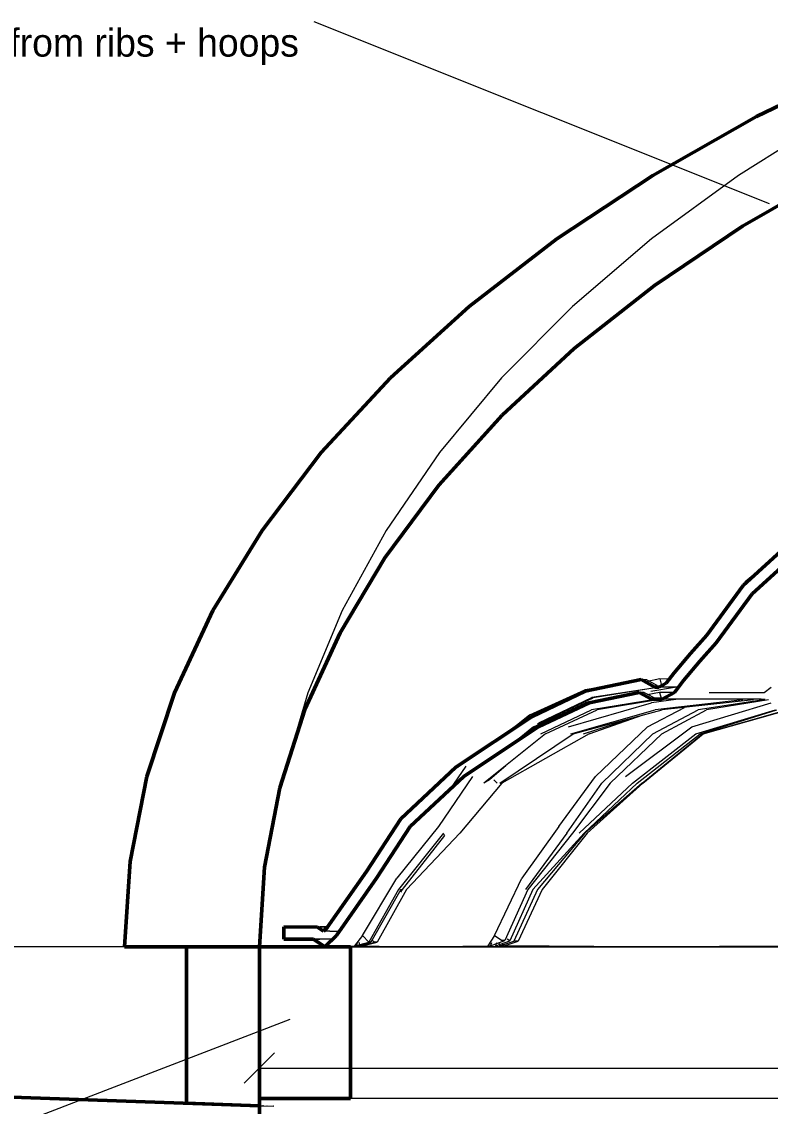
# Model space of a CAD drawing. Header units: metres. Extents: x 10 to 831, y 10 to 584.
# Drawn here: x 62.3 to 111.7, y 289.5 to 361 of the extents above; entities that cross this region are included whole.
import ezdxf
from ezdxf.enums import TextEntityAlignment as Align

# ---------------------------------------------------------------- set-up
doc = ezdxf.new("R2010")
doc.units = ezdxf.units.M
for name, color, linetype, lineweight in [('CUT', 7, 'Continuous', 50), ('DIM', 1, 'Continuous', 13), ('TXT', 7, 'Continuous', 18), ('VIS', 8, 'Continuous', 13)]:
    doc.layers.add(name, color=color, linetype=linetype, lineweight=lineweight)

msp = doc.modelspace()

# ---------------------------------------------------------------- linework, layer by layer
at = {"layer": 'CUT'}
for p, q in [((118.0408, 358.2492), (110.742, 354.7036)), ((110.742, 354.7036), (103.91, 350.8312)), ((109.8224, 347.4796), (116.1, 351.0968)), ((103.91, 350.8312), (97.5892, 346.6552)), ((104.0232, 343.5792), (109.8224, 347.4796)), ((97.5892, 346.6552), (91.8196, 342.2008)), ((98.7376, 339.4184), (104.0232, 343.5792)), ((91.8196, 342.2008), (86.6384, 337.4944)), ((93.9968, 335.0224), (98.7376, 339.4184)), ((86.6384, 337.4944), (82.0788, 332.564)), ((89.8296, 330.4168), (93.9968, 335.0224)), ((82.0788, 332.564), (78.17, 327.4392)), ((86.26, 325.63), (89.8296, 330.4168)), ((78.17, 327.4392), (74.9372, 322.1508)), ((109.8704, 323.796), (114.03, 327.5964)), ((114.4576, 326.9084), (110.4736, 323.2616)), ((83.3104, 320.69), (86.26, 325.63)), ((107.468, 320.526), (109.8704, 323.796)), ((110.4736, 323.2616), (108.096, 320.028)), ((74.9372, 322.1508), (72.4008, 316.7296)), ((80.9976, 315.6268), (83.3104, 320.69)), ((106.3996, 319.3308), (107.468, 320.526)), ((108.096, 320.028), (107.008, 318.8108)), ((105.3168, 318.0512), (106.3996, 319.3308)), ((107.008, 318.8108), (105.9448, 317.554)), ((99.464, 316.8376), (103.152, 317.6012)), ((103.152, 317.6012), (104.054, 317.1096)), ((104.312, 317.1096), (104.796, 317.3724)), ((104.796, 317.3724), (105.3168, 318.0512)), ((105.9448, 317.554), (105.34, 316.7628)), ((72.4008, 316.7296), (70.5776, 311.2088)), ((95.9708, 315.18), (99.464, 316.8376)), ((103.0124, 316.7628), (99.7192, 316.0728)), ((103.8412, 316.3124), (103.0124, 316.7628)), ((104.054, 317.1096), (104.312, 317.1096)), ((105.34, 316.7628), (104.5368, 316.3124)), ((99.7192, 316.0728), (96.368, 314.4828)), ((104.5368, 316.3124), (103.8412, 316.3124)), ((79.3356, 310.47), (80.9976, 315.6268)), ((90.9404, 311.84), (95.9708, 315.18)), ((96.368, 314.4828), (91.462, 311.2288)), ((87.3216, 308.4392), (90.9404, 311.84)), ((70.5776, 311.2088), (69.4792, 305.6212)), ((91.462, 311.2288), (87.9388, 307.924)), ((78.3344, 305.2508), (79.3356, 310.47)), ((85.0592, 304.9652), (87.3216, 308.4392)), ((87.9388, 307.924), (85.7168, 304.5088)), ((69.4792, 305.6212), (69.112, 300)), ((78, 300), (78.3344, 305.2508)), ((82.4548, 301.2644), (85.0592, 304.9652)), ((85.7168, 304.5088), (83.0728, 300.7504)), ((79.61, 300.502), (79.61, 301.302)), ((79.61, 301.302), (81.8184, 301.2988)), ((81.8184, 301.2988), (82.2164, 301.0344)), ((82.2164, 301.0344), (82.4548, 301.2644)), ((81.5608, 300.502), (79.61, 300.502)), ((82.3164, 300), (81.5608, 300.502)), ((83.0728, 300.7504), (82.3164, 300)), ((69.112, 300), (78, 300)), ((73.2, 289.688), (73.2, 300)), ((73.2, 300), (78, 300)), ((78, 300), (78, 289.52)), ((78, 290), (78, 300)), ((78, 300), (84, 300)), ((84, 300), (84, 290)), ((78, 289.52), (30, 291.2)), ((78, 289.52), (73.2, 289.688)), ((84, 290), (78, 290)), ((78, 287.52), (78, 289.52))]:
    msp.add_line(p, q, dxfattribs=at)
at = {"layer": 'DIM'}
for p, q in [((73.2, 300), (57.7, 300)), ((78, 300), (78, 290.5)), ((77, 291), (79, 293)), ((78, 292), (302, 292))]:
    msp.add_line(p, q, dxfattribs=at)
at = {"layer": 'TXT'}
for p, q in [((111.6, 348.96), (81.6, 360.96)), ((80, 295.2), (54, 285.2))]:
    msp.add_line(p, q, dxfattribs=at)
at = {"layer": 'VIS'}
for p, q in [((118.0408, 358.2492), (110.742, 354.7036)), ((110.742, 354.7036), (103.91, 350.8312)), ((115.7644, 354.7036), (109.5564, 350.8312)), ((109.8224, 347.4796), (116.1, 351.0968)), ((103.91, 350.8312), (97.5892, 346.6552)), ((109.5564, 350.8312), (103.8316, 346.6552)), ((104.0232, 343.5792), (109.8224, 347.4796)), ((97.5892, 346.6552), (91.8196, 342.2008)), ((103.8316, 346.6552), (98.6216, 342.2008)), ((98.7376, 339.4184), (104.0232, 343.5792)), ((91.8196, 342.2008), (86.6384, 337.4944)), ((98.6216, 342.2008), (93.9556, 337.4944)), ((93.9968, 335.0224), (98.7376, 339.4184)), ((86.6384, 337.4944), (82.0788, 332.564)), ((93.9556, 337.4944), (89.8584, 332.564)), ((89.8296, 330.4168), (93.9968, 335.0224)), ((82.0788, 332.564), (78.17, 327.4392)), ((89.8584, 332.564), (86.3528, 327.4392)), ((86.26, 325.63), (89.8296, 330.4168)), ((78.17, 327.4392), (74.9372, 322.1508)), ((86.3528, 327.4392), (83.458, 322.1508)), ((114.03, 327.5964), (109.8704, 323.796)), ((110.4736, 323.2616), (114.4576, 326.9084)), ((83.3104, 320.69), (86.26, 325.63)), ((110.0004, 324.0688), (111.9488, 325.7028)), ((109.8704, 323.796), (107.468, 320.526)), ((109.1432, 322.8056), (109.8664, 323.7864)), ((110.0004, 324.0688), (109.8664, 323.7864)), ((108.096, 320.028), (110.4736, 323.2616)), ((109.754, 322.2824), (110.4696, 323.252)), ((110.4696, 323.252), (110.6228, 323.3928)), ((74.9372, 322.1508), (72.4008, 316.7296)), ((83.458, 322.1508), (81.19, 316.7296)), ((80.9976, 315.6268), (83.3104, 320.69)), ((107.456, 320.5172), (106.3932, 319.3304)), ((107.468, 320.526), (106.3996, 319.3308)), ((107.456, 320.5172), (107.5768, 320.6808)), ((108.084, 320.0196), (107.002, 318.8108)), ((107.008, 318.8108), (108.096, 320.028)), ((108.084, 320.0196), (108.2036, 320.1812)), ((106.3932, 319.3304), (105.3092, 318.0508)), ((105.3168, 318.0512), (106.3996, 319.3308)), ((107.002, 318.8108), (105.9376, 317.554)), ((107.008, 318.8108), (105.9448, 317.554)), ((103.152, 317.6012), (99.464, 316.8376)), ((103.518, 317.5992), (100.3704, 317.0304)), ((103.1416, 317.6016), (102.9376, 317.5592)), ((103.518, 317.5992), (103.1416, 317.6016)), ((104.0448, 317.1092), (103.1416, 317.6016)), ((103.152, 317.6012), (103.1416, 317.6016)), ((103.152, 317.6012), (104.054, 317.1096)), ((103.518, 317.5992), (103.3612, 317.5732)), ((103.518, 317.5992), (104.1784, 317.2396)), ((104.376, 317.6452), (103.574, 317.4788)), ((104.788, 317.3724), (104.3036, 317.1096)), ((104.796, 317.3724), (104.312, 317.1096)), ((104.9252, 317.6312), (104.376, 317.6452)), ((104.376, 317.6452), (104.494, 317.2228)), ((104.788, 317.3724), (105.3092, 318.0508)), ((104.796, 317.3724), (105.3168, 318.0512)), ((105.3324, 316.7628), (105.9376, 317.554)), ((105.9448, 317.554), (105.34, 316.7628)), ((72.4008, 316.7296), (70.5776, 311.2088)), ((81.19, 316.7296), (79.5608, 311.2088)), ((95.8172, 315.2844), (99.444, 316.9196)), ((95.9708, 315.18), (99.464, 316.8376)), ((99.4688, 316.8376), (95.9764, 315.1804)), ((99.3212, 316.8404), (99.4688, 316.8376)), ((101.0108, 317.1812), (99.444, 316.9196)), ((99.464, 316.8376), (99.4688, 316.8376)), ((100.2848, 317.0072), (99.4688, 316.8376)), ((99.7192, 316.0728), (103.0124, 316.7628)), ((104.0988, 317.0728), (99.8996, 316.4152)), ((104.2148, 317.0892), (99.978, 316.402)), ((103.3488, 316.7628), (100.6184, 316.2644)), ((103.0024, 316.7628), (102.7976, 316.7196)), ((103.0124, 316.7628), (103.0024, 316.7628)), ((103.3488, 316.7628), (103.0024, 316.7628)), ((103.8308, 316.3124), (103.0024, 316.7628)), ((103.8412, 316.3124), (103.0124, 316.7628)), ((103.3488, 316.7628), (103.2008, 316.7364)), ((103.3488, 316.7628), (104.2008, 316.3124)), ((104.3532, 316.7628), (103.55, 316.606)), ((105.3464, 317.0932), (103.7936, 316.8308)), ((104.0448, 317.1092), (104.3036, 317.1096)), ((104.0448, 317.1092), (104.054, 317.1096)), ((104.054, 317.1096), (104.312, 317.1096)), ((104.6216, 317.1064), (104.3036, 317.1096)), ((104.3036, 317.1096), (104.312, 317.1096)), ((105.2868, 316.7628), (104.3532, 316.7628)), ((104.3532, 316.7628), (104.4928, 316.3124)), ((105.3324, 316.7628), (104.528, 316.3124)), ((104.5368, 316.3124), (105.34, 316.7628)), ((105.5536, 317.106), (104.6216, 317.1064)), ((107.6208, 316.7628), (111.2648, 316.7628)), ((111.2648, 316.7628), (111.7208, 317.1036)), ((96.0504, 314.4828), (99.4932, 316.0728)), ((99.7192, 316.0728), (96.368, 314.4828)), ((99.724, 316.0728), (96.3736, 314.4828)), ((96.4144, 314.7632), (99.8996, 316.4152)), ((96.4536, 314.7588), (99.978, 316.402)), ((98.3704, 314.4828), (103.824, 316.0728)), ((100.0864, 316.1788), (99.4932, 316.0728)), ((99.568, 316.0728), (99.724, 316.0728)), ((99.7192, 316.0728), (99.724, 316.0728)), ((100.5436, 316.2452), (99.724, 316.0728)), ((104.2008, 316.3124), (99.8772, 315.6228)), ((104.4928, 316.3124), (100.262, 315.6228)), ((105.4256, 316.2852), (103.824, 316.0728)), ((104.2008, 316.3124), (103.8308, 316.3124)), ((103.8308, 316.3124), (103.8412, 316.3124)), ((104.5368, 316.3124), (103.8412, 316.3124)), ((109.85, 316.2692), (104.0724, 315.6228)), ((104.4928, 316.3124), (104.578, 316.3124)), ((104.8612, 316.3124), (104.528, 316.3124)), ((104.528, 316.3124), (104.5368, 316.3124)), ((110.5448, 316.2692), (104.542, 315.6228)), ((107.058, 316.3124), (104.8612, 316.3124)), ((106.482, 314.4828), (111.7248, 316.0728)), ((111.2028, 316.276), (106.9104, 315.6228)), ((111.0476, 316.3124), (107.058, 316.3124)), ((111.5476, 316.274), (107.45, 315.6228)), ((111.0476, 316.3124), (111.3312, 316.3124)), ((79.3356, 310.47), (80.9976, 315.6268)), ((95.8172, 315.2844), (94.8332, 314.496)), ((95.8172, 315.2844), (95.7632, 315.1704)), ((96.5332, 314.032), (99.8772, 315.6228)), ((96.8488, 314.032), (100.262, 315.6228)), ((98.5116, 314.032), (104.0724, 315.6228)), ((98.6696, 314.032), (104.542, 315.6228)), ((99.7212, 314.032), (103.2912, 315.2912)), ((103.5712, 314.4828), (105.9968, 315.7668)), ((103.9144, 314.032), (106.9104, 315.6228)), ((104.512, 314.032), (107.45, 315.6228)), ((106.7448, 314.032), (112.004, 315.6228)), ((107.0424, 314.032), (112.0848, 315.6228)), ((107.1992, 314.032), (112.7384, 315.6228)), ((107.2284, 314.032), (112.8324, 315.6228)), ((95.9708, 315.18), (90.9404, 311.84)), ((95.7632, 315.1704), (93.2572, 313.3772)), ((96.4536, 314.7588), (96.3148, 314.6472)), ((99.3484, 314.032), (102.9432, 315.1944)), ((91.462, 311.2288), (96.368, 314.4828)), ((96.8488, 314.032), (92.7792, 310.7784)), ((96.1784, 314.4828), (93.7408, 312.7396)), ((93.8356, 310.7784), (98.6696, 314.032)), ((99.7212, 314.032), (93.9648, 310.7784)), ((96.0504, 314.4828), (95.1136, 313.7236)), ((96.0504, 314.4828), (96.1784, 314.4828)), ((100.142, 311.2288), (103.5712, 314.4828)), ((100.5516, 310.7784), (103.9144, 314.032)), ((101.102, 310.7784), (104.512, 314.032)), ((102.1248, 311.2288), (106.482, 314.4828)), ((102.576, 310.7784), (106.7448, 314.032)), ((102.8824, 310.7784), (107.0424, 314.032)), ((103.2276, 310.7784), (107.1992, 314.032)), ((103.2628, 310.7784), (107.2284, 314.032)), ((90.9376, 311.8404), (92.7852, 313.0652)), ((91.4588, 311.2288), (93.3896, 312.5072)), ((90.9376, 311.8404), (87.3084, 308.4392)), ((90.9404, 311.84), (87.3216, 308.4392)), ((91.6, 311.9048), (90.5472, 310.356)), ((91.0856, 311.8228), (90.9376, 311.8404)), ((90.9376, 311.8404), (90.9404, 311.84)), ((94.2332, 311.9296), (93.1504, 311.0016)), ((70.5776, 311.2088), (69.4792, 305.6212)), ((79.5608, 311.2088), (79.526, 311.0096)), ((91.4588, 311.2288), (87.9256, 307.924)), ((87.9388, 307.924), (91.462, 311.2288)), ((92.0352, 311.2288), (89.8044, 307.924)), ((91.6284, 311.2288), (91.4588, 311.2288)), ((91.4588, 311.2288), (91.462, 311.2288)), ((93.1504, 311.0016), (92.7792, 310.7784)), ((93.6588, 310.7784), (93.4396, 311.0016)), ((97.7272, 307.924), (100.142, 311.2288)), ((103.1712, 311.0016), (103.3244, 311.1352)), ((78.3344, 305.2508), (79.3356, 310.47)), ((93.9648, 310.7784), (91.2148, 307.474)), ((98.2636, 307.474), (100.5516, 310.7784)), ((101.102, 310.7784), (98.632, 307.474)), ((102.576, 310.7784), (99.0772, 307.474)), ((102.8824, 310.7784), (99.3852, 307.474)), ((103.2276, 310.7784), (99.4452, 307.474)), ((99.5912, 307.474), (103.2628, 310.7784)), ((87.3084, 308.4392), (85.0536, 304.9652)), ((87.3216, 308.4392), (85.0592, 304.9652)), ((87.9256, 307.924), (85.7112, 304.5088)), ((85.7168, 304.5088), (87.9388, 307.924)), ((89.8044, 307.924), (87.052, 304.5088)), ((90.1292, 307.474), (87.1604, 303.7804)), ((91.2148, 307.474), (87.684, 303.7804)), ((90.1964, 307.3284), (90.1664, 307.4012)), ((97.7272, 307.924), (95.2908, 304.5088)), ((98.2636, 307.474), (95.5264, 303.7804)), ((98.632, 307.474), (95.6748, 303.7804)), ((99.3852, 307.474), (96.004, 303.7804)), ((99.4452, 307.474), (96.332, 303.7804)), ((99.5912, 307.474), (96.62, 303.7804)), ((90.1964, 307.3284), (87.4156, 303.7804)), ((69.4792, 305.6212), (69.112, 300)), ((78, 300), (78.3344, 305.2508)), ((82.4464, 301.2648), (85.0536, 304.9652)), ((82.4548, 301.2644), (85.0592, 304.9652)), ((83.064, 300.7504), (85.7112, 304.5088)), ((85.7168, 304.5088), (83.0728, 300.7504)), ((84.7832, 300.7504), (87.052, 304.5088)), ((93.49, 300.7504), (95.2908, 304.5088)), ((87.1604, 303.7804), (85.2084, 300.2908)), ((87.3184, 303.7804), (85.3492, 300.292)), ((87.684, 303.7804), (85.7596, 300.3052)), ((87.4156, 303.7804), (87.2984, 303.5964)), ((87.3184, 303.7804), (87.4156, 303.7804)), ((95.6748, 303.7804), (94.1604, 300.404)), ((96.004, 303.7804), (94.4884, 300.382)), ((96.332, 303.7804), (94.76, 300.3672)), ((96.62, 303.7804), (95.0544, 300.3728)), ((80.068, 301.302), (79.6004, 301.302)), ((81.8084, 301.2988), (79.6004, 301.302)), ((79.61, 301.302), (79.6004, 301.302)), ((79.6004, 301.302), (79.6004, 300.502)), ((81.8184, 301.2988), (79.61, 301.302)), ((79.61, 300.502), (79.61, 301.302)), ((81.384, 301.302), (80.068, 301.302)), ((80.9524, 301.3008), (80.068, 301.302)), ((81.384, 301.302), (81.59, 301.2992)), ((81.384, 301.302), (81.978, 301.302)), ((82.2788, 301.2992), (81.8084, 301.2988)), ((81.8084, 301.2988), (82.2076, 301.0344)), ((81.8084, 301.2988), (81.8184, 301.2988)), ((82.2164, 301.0344), (81.8184, 301.2988)), ((82.3964, 301.302), (81.978, 301.302)), ((82.2788, 301.2992), (82.0576, 301.2992)), ((82.4464, 301.2648), (82.2076, 301.0344)), ((82.6332, 301.0348), (82.2076, 301.0344)), ((82.2164, 301.0344), (82.2076, 301.0344)), ((82.4548, 301.2644), (82.2164, 301.0344)), ((82.41, 301.2964), (82.2788, 301.2992)), ((82.6332, 301.0348), (83.2488, 301.0332)), ((79.61, 300.502), (79.6004, 300.502)), ((80.068, 300.502), (79.6004, 300.502)), ((79.61, 300.502), (81.5608, 300.502)), ((81.384, 300.502), (80.068, 300.502)), ((81.384, 300.502), (81.978, 300.502)), ((82.0272, 300.502), (81.5508, 300.502)), ((81.5508, 300.502), (82.3076, 300)), ((81.5508, 300.502), (81.5608, 300.502)), ((81.5608, 300.502), (82.3164, 300)), ((82.7104, 300.502), (81.978, 300.502)), ((82.804, 300.502), (82.0272, 300.502)), ((83.064, 300.7504), (82.3076, 300)), ((82.3164, 300), (83.0728, 300.7504)), ((84.7832, 300.7504), (84.254, 300.0516)), ((84.254, 300.0516), (85.2084, 300.2908)), ((84.3888, 300.0516), (85.3492, 300.292)), ((84.3888, 300.0516), (84.4524, 300.2768)), ((84.628, 300.0516), (84.5716, 300.2768)), ((84.628, 300.0516), (85.592, 300.3)), ((84.7832, 300.7504), (85.2084, 300.2908)), ((84.7988, 300.0516), (85.7596, 300.3052)), ((85.3492, 300.292), (85.2084, 300.2908)), ((85.592, 300.3), (85.452, 300.3864)), ((85.7596, 300.3052), (85.592, 300.3)), ((93.49, 300.7504), (93.0456, 300.0516)), ((93.2244, 300.0516), (94.1604, 300.404)), ((93.2244, 300.0516), (93.3112, 300.2768)), ((93.49, 300.7504), (93.9896, 300.406)), ((93.5712, 300.0516), (94.4884, 300.382)), ((93.5712, 300.0516), (93.6516, 300.2768)), ((93.8388, 300.0516), (93.7852, 300.2768)), ((93.8388, 300.0516), (94.76, 300.3672)), ((94.1604, 300.404), (93.9896, 300.406)), ((94.1308, 300.0516), (95.0544, 300.3728)), ((94.4884, 300.382), (94.332, 300.4992)), ((95.0544, 300.3728), (94.76, 300.3672)), ((69.112, 300), (73.1404, 300)), ((69.112, 300), (78, 300)), ((73.2, 289.688), (73.2, 300)), ((73.2, 300), (73.7392, 300)), ((73.2, 300), (78, 300)), ((73.9076, 300), (77.9092, 300)), ((78.958, 300), (78, 300)), ((78, 300), (78, 289.52)), ((78, 290), (78, 300)), ((78, 300), (78.958, 300)), ((78, 300), (84, 300)), ((78.958, 300), (78.9384, 300)), ((81.8164, 300), (78.958, 300)), ((78.958, 300), (81.8164, 300)), ((81.8164, 300), (81.77, 300)), ((86.5256, 300), (81.8164, 300)), ((81.8164, 300), (86.5256, 300)), ((82.3164, 300), (82.3076, 300)), ((82.746, 300), (82.3076, 300)), ((82.746, 300), (84.254, 300.0516)), ((84, 300), (84.9068, 300)), ((84, 300), (84, 290)), ((84.254, 300.0516), (84.3888, 300.0516)), ((84.628, 300.0516), (84.5624, 300.108)), ((84.7988, 300.0516), (84.628, 300.0516)), ((84.7988, 300.0516), (88.0808, 300)), ((84.9068, 300), (87.612, 300)), ((86.5256, 300), (86.4536, 300)), ((93.0052, 300), (86.5256, 300)), ((86.5256, 300), (93.0052, 300)), ((87.612, 300), (92.0688, 300)), ((88.0808, 300), (93.0456, 300.0516)), ((92.0688, 300), (98.2012, 300)), ((93.0052, 300), (92.9092, 300)), ((97.9792, 300), (93.0052, 300)), ((93.0052, 300), (98.0924, 300)), ((93.0456, 300.0516), (93.2244, 300.0516)), ((94.1308, 300.0516), (93.8388, 300.0516)), ((94.1308, 300.0516), (94.0312, 300.164)), ((103.0064, 300.0012), (94.1308, 300.0516)), ((98.2012, 300), (105.9044, 300)), ((101.1444, 300), (98.7704, 300)), ((98.8836, 300), (101.1444, 300)), ((101.1444, 300), (101.026, 300)), ((105.706, 300), (101.1444, 300)), ((101.1444, 300), (105.84, 300)), ((115.24, 300.0516), (103.342, 300.0004)), ((105.9044, 300), (115.0468, 300)), ((110.804, 300), (107.1816, 300)), ((107.316, 300), (110.804, 300)), ((110.804, 300), (110.6648, 300)), ((114.7816, 300), (110.804, 300)), ((110.804, 300), (114.9344, 300)), ((30, 291.2), (78, 289.52)), ((59.5356, 290.1664), (73.1052, 289.6912)), ((59.8552, 290.1552), (62.3748, 290.0668)), ((78, 289.52), (60.3812, 290.1368)), ((61.8204, 290.0864), (62.798, 290.052)), ((62.2416, 290.0716), (62.6964, 290.0556)), ((62.244, 290.0716), (62.7196, 290.0548)), ((62.3592, 290.0676), (62.524, 290.0616)), ((62.374, 290.0668), (63.2436, 290.0364)), ((62.404, 290.066), (62.87, 290.0496)), ((62.4232, 290.0652), (62.6236, 290.058)), ((62.4256, 290.0652), (62.626, 290.058)), ((62.4564, 290.064), (62.6176, 290.0584)), ((62.4668, 290.0636), (62.6528, 290.0572)), ((62.4728, 290.0636), (62.9312, 290.0476)), ((62.478, 290.0632), (62.6756, 290.0564)), ((62.49, 290.0628), (62.69, 290.056)), ((62.5132, 290.062), (62.7132, 290.0552)), ((62.5264, 290.0616), (62.6972, 290.0556)), ((62.5272, 290.0616), (63.1216, 290.0408)), ((62.5516, 290.0608), (62.7504, 290.0536)), ((62.5548, 290.0604), (63.1536, 290.0396)), ((62.5744, 290.06), (62.746, 290.054)), ((62.5788, 290.0596), (62.7572, 290.0536)), ((62.5912, 290.0592), (62.7676, 290.0532)), ((62.6004, 290.0588), (62.8, 290.052)), ((62.654, 290.0572), (62.8504, 290.0504)), ((62.6748, 290.0564), (63.2476, 290.0364)), ((62.7148, 290.0548), (63.314, 290.034)), ((62.7392, 290.054), (62.9392, 290.0472)), ((62.7584, 290.0536), (63.2272, 290.0372)), ((62.7752, 290.0528), (62.9752, 290.046)), ((62.85, 290.0504), (63.05, 290.0432)), ((62.8832, 290.0492), (63.4836, 290.028)), ((62.8884, 290.0488), (63.3896, 290.0312)), ((62.9128, 290.048), (63.104, 290.0412)), ((62.9544, 290.0464), (63.154, 290.0396)), ((62.9552, 290.0464), (63.1512, 290.0396)), ((62.9864, 290.0456), (63.9604, 290.0112)), ((63.056, 290.0432), (63.2504, 290.0364)), ((63.06, 290.0428), (63.2408, 290.0364)), ((63.0984, 290.0416), (63.6676, 290.0216)), ((63.1008, 290.0416), (63.262, 290.036)), ((63.1024, 290.0416), (63.5752, 290.0248)), ((63.1396, 290.04), (63.3396, 290.0332)), ((63.1516, 290.0396), (64.82, 289.9812)), ((63.1952, 290.038), (63.6708, 290.0216)), ((63.1996, 290.038), (63.7952, 290.0172)), ((63.1996, 290.038), (63.3872, 290.0316)), ((63.2324, 290.0368), (63.4256, 290.03)), ((63.2676, 290.0356), (63.4648, 290.0288)), ((63.314, 290.034), (63.514, 290.0272)), ((63.3356, 290.0332), (63.4908, 290.028)), ((63.4392, 290.0296), (63.6356, 290.0228)), ((63.5176, 290.0268), (63.6872, 290.0208)), ((63.5692, 290.0252), (63.7536, 290.0188)), ((63.604, 290.024), (63.7756, 290.018)), ((63.6236, 290.0232), (63.8236, 290.016)), ((63.626, 290.0232), (63.826, 290.016)), ((63.65, 290.0224), (63.8264, 290.016)), ((63.6508, 290.0224), (63.8296, 290.016)), ((63.6652, 290.0216), (63.864, 290.0148)), ((63.6772, 290.0212), (63.842, 290.0156)), ((63.6952, 290.0208), (63.848, 290.0152)), ((63.6956, 290.0208), (64.164, 290.0044)), ((63.7396, 290.0192), (63.9356, 290.0124)), ((63.7448, 290.0188), (63.9436, 290.012)), ((63.7468, 290.0188), (64.3136, 289.9992)), ((63.7932, 290.0172), (63.992, 290.0104)), ((63.8292, 290.016), (64.0292, 290.0088)), ((63.8876, 290.014), (64.0672, 290.0076)), ((63.9312, 290.0124), (73.2928, 289.6848)), ((63.9564, 290.0116), (64.1424, 290.0052)), ((63.9568, 290.0116), (64.112, 290.006)), ((63.9692, 290.0112), (64.1692, 290.004)), ((63.9752, 290.0108), (64.1752, 290.004)), ((64.1148, 290.006), (64.3148, 289.9988)), ((64.144, 290.0048), (64.3244, 289.9988)), ((64.1468, 290.0048), (64.6224, 289.9884)), ((64.1584, 290.0044), (65.1564, 289.9696)), ((64.2028, 290.0028), (64.7756, 289.9828)), ((64.2244, 290.002), (64.7256, 289.9848)), ((64.2316, 290.002), (64.402, 289.996)), ((64.2904, 290), (64.462, 289.994)), ((64.324, 289.9988), (64.5116, 289.992)), ((64.3628, 289.9972), (65.1504, 289.9696)), ((64.3916, 289.9964), (64.5848, 289.9896)), ((64.4436, 289.9944), (64.6352, 289.9876)), ((64.4516, 289.9944), (64.6488, 289.9872)), ((64.46, 289.994), (64.6588, 289.9868)), ((64.4612, 289.994), (65.3312, 289.9636)), ((64.5344, 289.9912), (64.7036, 289.9852)), ((64.5404, 289.9912), (64.7392, 289.984)), ((64.5776, 289.9896), (65.0432, 289.9736)), ((64.606, 289.9888), (64.786, 289.9824)), ((64.612, 289.9884), (64.7648, 289.9832)), ((64.6324, 289.988), (65.1012, 289.9716)), ((64.6656, 289.9868), (65.16, 289.9696)), ((64.7088, 289.9852), (64.8852, 289.9792)), ((64.712, 289.9852), (64.8732, 289.9796)), ((64.738, 289.984), (64.938, 289.9772)), ((64.7388, 289.984), (64.9388, 289.9772)), ((64.788, 289.9824), (64.9868, 289.9756)), ((64.824, 289.9812), (65.024, 289.974)), ((64.8264, 289.9812), (65.0264, 289.974)), ((64.8916, 289.9788), (65.092, 289.9716)), ((64.9136, 289.978), (65.084, 289.972)), ((64.9156, 289.978), (65.1156, 289.9708)), ((64.916, 289.978), (65.112, 289.9712)), ((64.9496, 289.9768), (65.1492, 289.9696)), ((64.9984, 289.9752), (65.5812, 289.9548)), ((65.044, 289.9736), (65.2284, 289.9672)), ((65.074, 289.9724), (65.2612, 289.966)), ((65.098, 289.9716), (65.5736, 289.9548)), ((65.1748, 289.9688), (65.3748, 289.962)), ((65.212, 289.9676), (65.3812, 289.9616)), ((65.2276, 289.9672), (65.408, 289.9608)), ((65.2304, 289.9668), (67.414, 289.8904)), ((65.2408, 289.9664), (65.438, 289.9596)), ((65.2752, 289.9652), (65.73, 289.9496)), ((65.2768, 289.9652), (66.1528, 289.9348)), ((65.2812, 289.9652), (66.682, 289.916)), ((65.3008, 289.9644), (65.8952, 289.9436)), ((65.32, 289.964), (65.4916, 289.9576)), ((65.3248, 289.9636), (65.5044, 289.9572)), ((65.3492, 289.9628), (65.5488, 289.9556)), ((65.3564, 289.9624), (65.5176, 289.9568)), ((65.3848, 289.9616), (65.5836, 289.9544)), ((65.4016, 289.9608), (65.598, 289.954)), ((65.438, 289.9596), (65.6164, 289.9536)), ((65.5092, 289.9572), (65.6644, 289.9516)), ((65.5292, 289.9564), (65.682, 289.9512)), ((65.5512, 289.9556), (66.1308, 289.9356)), ((65.5604, 289.9552), (66.0616, 289.938)), ((65.5696, 289.9552), (66.038, 289.9388)), ((65.592, 289.9544), (65.7836, 289.9476)), ((65.5956, 289.954), (65.766, 289.948)), ((65.7004, 289.9504), (65.8964, 289.9436)), ((65.7136, 289.95), (67.0772, 289.9024)), ((65.7164, 289.95), (65.9164, 289.9428)), ((65.7304, 289.9496), (66.3032, 289.9292)), ((65.7548, 289.9484), (66.3244, 289.9288)), ((65.7676, 289.948), (65.9444, 289.942)), ((65.8264, 289.946), (66.026, 289.9392)), ((65.938, 289.942), (66.4108, 289.9256)), ((65.9684, 289.9412), (66.1684, 289.934)), ((65.9796, 289.9408), (66.1784, 289.9336)), ((65.9836, 289.9404), (66.4776, 289.9232)), ((66.0008, 289.94), (66.162, 289.9344)), ((66.0268, 289.9392), (66.2268, 289.932)), ((66.03, 289.9388), (66.622, 289.9184)), ((66.0432, 289.9384), (66.2228, 289.932)), ((66.0492, 289.9384), (66.5248, 289.9216)), ((66.0544, 289.938), (66.6404, 289.9176)), ((66.1212, 289.9356), (66.7076, 289.9152)), ((66.13, 289.9356), (66.2856, 289.93)), ((66.1852, 289.9336), (66.64, 289.9176)), ((66.1868, 289.9336), (66.3832, 289.9264)), ((66.1984, 289.9332), (66.3856, 289.9264)), ((66.2284, 289.932), (66.398, 289.926)), ((66.3112, 289.9292), (66.4916, 289.9228)), ((66.312, 289.9292), (66.9116, 289.908)), ((66.3744, 289.9268), (66.5744, 289.92)), ((66.446, 289.9244), (66.9044, 289.9084)), ((66.4472, 289.9244), (66.646, 289.9172)), ((66.5068, 289.9224), (66.9752, 289.906)), ((66.51, 289.922), (66.6888, 289.916)), ((66.5192, 289.922), (66.7032, 289.9152)), ((66.5288, 289.9216), (66.7276, 289.9144)), ((66.5488, 289.9208), (67.0704, 289.9024)), ((66.5632, 289.9204), (66.7492, 289.9136)), ((66.5952, 289.9192), (68.2296, 289.862)), ((66.7104, 289.9152), (67.29, 289.8948)), ((66.7368, 289.9144), (66.9368, 289.9072)), ((66.7376, 289.914), (66.9376, 289.9072)), ((66.7512, 289.9136), (67.2168, 289.8976)), ((66.7616, 289.9132), (66.9416, 289.9072)), ((66.8264, 289.9112), (67.0032, 289.9048)), ((66.8772, 289.9092), (67.0732, 289.9024)), ((66.8932, 289.9088), (67.0936, 289.9016)), ((66.8964, 289.9088), (67.3976, 289.8912)), ((66.9456, 289.9068), (67.1452, 289.9)), ((66.9676, 289.906), (67.1284, 289.9004)), ((66.972, 289.906), (67.168, 289.8992)), ((67.0004, 289.9048), (67.476, 289.8884)), ((67.036, 289.9036), (67.2076, 289.8976)), ((67.0952, 289.9016), (67.5504, 289.8856)), ((67.1232, 289.9008), (67.3144, 289.894)), ((67.148, 289.9), (67.7148, 289.88)), ((67.1984, 289.898), (67.6708, 289.8816)), ((67.214, 289.8976), (67.4116, 289.8904)), ((67.2268, 289.8972), (67.4268, 289.89)), ((67.252, 289.896), (67.452, 289.8892)), ((67.2828, 289.8952), (69.084, 289.832)), ((67.2864, 289.8948), (67.8872, 289.874)), ((67.3004, 289.8944), (67.4708, 289.8884)), ((67.3016, 289.8944), (67.4664, 289.8888)), ((67.3228, 289.8936), (67.5104, 289.8872)), ((67.3628, 289.8924), (67.8212, 289.8764)), ((67.374, 289.892), (67.5728, 289.8848)), ((67.3916, 289.8912), (67.5912, 289.8844)), ((67.3948, 289.8912), (67.5752, 289.8848)), ((67.4436, 289.8896), (67.9124, 289.8732)), ((67.4804, 289.888), (67.66, 289.882)), ((67.5232, 289.8868), (68.9224, 289.8376)), ((67.5684, 289.8852), (67.7672, 289.878)), ((67.582, 289.8848), (67.7608, 289.8784)), ((67.612, 289.8836), (67.7732, 289.878)), ((67.6404, 289.8824), (68.2132, 289.8624)), ((67.6784, 289.8812), (68.6688, 289.8464)), ((67.6828, 289.8812), (67.838, 289.8756)), ((67.744, 289.8788), (67.9436, 289.872)), ((67.8856, 289.874), (68.062, 289.868)), ((67.9228, 289.8728), (68.0924, 289.8668)), ((67.9516, 289.8716), (68.4272, 289.8552)), ((67.9824, 289.8708), (68.1528, 289.8648)), ((67.994, 289.8704), (68.1784, 289.8636)), ((68.0036, 289.87), (68.2008, 289.8628)), ((68.0052, 289.87), (68.4604, 289.854)), ((68.0272, 289.8692), (68.6272, 289.848)), ((68.0528, 289.868), (68.2388, 289.8616)), ((68.1496, 289.8648), (68.3456, 289.858)), ((68.15, 289.8648), (69.5472, 289.816)), ((68.1988, 289.8632), (68.3784, 289.8568)), ((68.2228, 289.8624), (68.4224, 289.8552)), ((68.2324, 289.862), (68.3992, 289.856)), ((68.2564, 289.8612), (68.4496, 289.8544)), ((68.2564, 289.8612), (68.4176, 289.8552)), ((68.2712, 289.8604), (68.4628, 289.854)), ((68.2796, 289.8604), (68.7384, 289.844)), ((68.2884, 289.86), (69.158, 289.8296)), ((68.3036, 289.8592), (68.4588, 289.854)), ((68.336, 289.8584), (68.536, 289.8512)), ((68.3368, 289.8584), (68.5368, 289.8512)), ((68.3808, 289.8568), (68.8492, 289.8404)), ((68.4116, 289.8556), (68.9808, 289.8356)), ((68.4472, 289.8544), (68.6348, 289.8476)), ((68.4524, 289.854), (68.6528, 289.8472)), ((68.4584, 289.854), (69.246, 289.8264)), ((68.4784, 289.8532), (68.6592, 289.8468)), ((68.5172, 289.852), (68.716, 289.8448)), ((68.6196, 289.8484), (68.7844, 289.8424)), ((68.7524, 289.8436), (68.924, 289.8376)), ((68.76, 289.8432), (68.9588, 289.8364)), ((68.8248, 289.8412), (69.0248, 289.834)), ((68.8304, 289.8408), (70.194, 289.7932)), ((68.838, 289.8408), (69.034, 289.834)), ((68.9028, 289.8384), (69.3784, 289.8216)), ((68.9152, 289.838), (69.3704, 289.822)), ((68.9248, 289.8376), (69.3904, 289.8212)), ((68.9344, 289.8372), (69.1308, 289.8304)), ((68.9392, 289.8372), (69.1088, 289.8312)), ((68.9444, 289.8368), (69.1208, 289.8308)), ((69.1676, 289.8292), (69.3676, 289.822)), ((69.168, 289.8292), (69.7408, 289.8092)), ((69.1876, 289.8284), (69.3848, 289.8216)), ((69.1968, 289.828), (69.6552, 289.812)), ((69.2272, 289.8272), (69.4276, 289.82)), ((69.2292, 289.8268), (69.428, 289.82)), ((69.2952, 289.8248), (69.4956, 289.8176)), ((69.318, 289.824), (69.7864, 289.8076)), ((69.3404, 289.8232), (69.5396, 289.816)), ((69.3692, 289.822), (69.548, 289.816)), ((69.388, 289.8216), (69.588, 289.8144)), ((69.4156, 289.8204), (69.6088, 289.8136)), ((69.4688, 289.8184), (69.6532, 289.812)), ((69.4816, 289.818), (70.7076, 289.7752)), ((69.5424, 289.816), (69.7288, 289.8096)), ((69.562, 289.8152), (69.7428, 289.8092)), ((69.5684, 289.8152), (70.0692, 289.7976)), ((69.572, 289.8148), (69.7592, 289.8084)), ((69.608, 289.8136), (70.1024, 289.7964)), ((69.6172, 289.8132), (69.7864, 289.8076)), ((69.6532, 289.812), (69.8532, 289.8052)), ((69.6872, 289.8108), (69.858, 289.8048)), ((69.7188, 289.81), (70.5064, 289.7824)), ((69.7196, 289.81), (69.9156, 289.8028)), ((69.7396, 289.8092), (69.9392, 289.802)), ((69.8024, 289.8068), (69.9936, 289.8004)), ((69.8256, 289.806), (70.2804, 289.79)), ((69.854, 289.8052), (70.3296, 289.7884)), ((69.8564, 289.8052), (70.0116, 289.7996)), ((69.8676, 289.8048), (70.0288, 289.7988)), ((69.936, 289.8024), (70.5356, 289.7812)), ((69.9516, 289.8016), (70.1504, 289.7948)), ((69.9768, 289.8008), (70.174, 289.794)), ((70.0032, 289.8), (70.1796, 289.7936)), ((70.0248, 289.7992), (70.2252, 289.792)), ((70.1136, 289.796), (70.572, 289.78)), ((70.1712, 289.794), (71.1156, 289.7608)), ((70.2196, 289.7924), (70.4196, 289.7852)), ((70.2548, 289.7912), (70.7236, 289.7748)), ((70.3088, 289.7892), (70.9084, 289.7684)), ((70.3216, 289.7888), (70.8836, 289.7692)), ((70.3352, 289.7884), (70.5348, 289.7812)), ((70.3692, 289.7872), (70.54, 289.7812)), ((70.3736, 289.7868), (70.5736, 289.78)), ((70.3756, 289.7868), (71.2456, 289.7564)), ((70.422, 289.7852), (70.6176, 289.7784)), ((70.4276, 289.7852), (70.6276, 289.778)), ((70.4412, 289.7844), (70.62, 289.7784)), ((70.452, 289.784), (71.4424, 289.7496)), ((70.4684, 289.7836), (70.64, 289.7776)), ((70.4772, 289.7832), (70.6324, 289.778)), ((70.506, 289.7824), (70.7048, 289.7752)), ((70.512, 289.782), (70.6732, 289.7764)), ((70.5752, 289.78), (71.1548, 289.7596)), ((70.6056, 289.7788), (73.1252, 289.6908)), ((70.6336, 289.778), (70.8032, 289.772)), ((70.6456, 289.7776), (70.8264, 289.7712)), ((70.6956, 289.7756), (71.2688, 289.7556)), ((70.7356, 289.7744), (72.404, 289.716)), ((70.7992, 289.772), (70.9952, 289.7652)), ((70.8052, 289.772), (71.2808, 289.7552)), ((70.8536, 289.77), (71.0536, 289.7632)), ((70.9044, 289.7684), (71.0712, 289.7624)), ((70.926, 289.7676), (71.4204, 289.7504)), ((70.9436, 289.7668), (71.128, 289.7604)), ((70.9508, 289.7668), (71.142, 289.76)), ((70.9548, 289.7664), (71.154, 289.7596)), ((71.0304, 289.764), (71.4888, 289.748)), ((71.032, 289.764), (71.2184, 289.7572)), ((71.0512, 289.7632), (71.222, 289.7572)), ((71.062, 289.7628), (71.2384, 289.7568)), ((71.0684, 289.7628), (71.6376, 289.7428)), ((71.0984, 289.7616), (71.564, 289.7452)), ((71.1344, 289.7604), (71.7204, 289.7396)), ((71.1432, 289.76), (71.7392, 289.7392)), ((71.1608, 289.7592), (71.358, 289.7524)), ((71.1672, 289.7592), (71.3672, 289.752)), ((71.192, 289.7584), (71.6604, 289.742)), ((71.2164, 289.7576), (71.4152, 289.7504)), ((71.2252, 289.7572), (71.4252, 289.75)), ((71.294, 289.7548), (71.7664, 289.738)), ((71.336, 289.7532), (71.5356, 289.7464)), ((71.3848, 289.7516), (71.5844, 289.7444)), ((71.446, 289.7492), (71.6336, 289.7428)), ((71.5136, 289.7472), (71.692, 289.7408)), ((71.5576, 289.7456), (72.9212, 289.6976)), ((71.5736, 289.7448), (71.7736, 289.738)), ((71.628, 289.7432), (71.828, 289.736)), ((71.682, 289.7412), (71.8784, 289.7344)), ((71.69, 289.7408), (72.2904, 289.72)), ((71.7292, 289.7396), (71.91, 289.7332)), ((71.7344, 289.7392), (72.314, 289.7192)), ((71.7564, 289.7384), (72.232, 289.722)), ((71.9352, 289.7324), (72.1348, 289.7252)), ((71.9472, 289.732), (72.4056, 289.7156)), ((71.95, 289.7316), (72.1472, 289.7248)), ((72.0112, 289.7296), (72.21, 289.7228)), ((72.03, 289.7288), (72.1852, 289.7236)), ((72.054, 289.728), (72.2544, 289.7212)), ((72.1208, 289.7256), (72.2972, 289.7196)), ((72.1232, 289.7256), (72.284, 289.72)), ((72.1288, 289.7256), (72.5976, 289.7092)), ((72.1344, 289.7252), (72.334, 289.7184)), ((72.1844, 289.7236), (72.356, 289.7176)), ((72.2168, 289.7224), (72.4164, 289.7156)), ((72.2236, 289.722), (72.7964, 289.702)), ((72.2404, 289.7216), (72.4072, 289.7156)), ((72.244, 289.7216), (72.4088, 289.7156)), ((72.328, 289.7184), (72.4972, 289.7124)), ((72.334, 289.7184), (72.534, 289.7112)), ((72.4188, 289.7152), (72.6032, 289.7088)), ((72.4632, 289.7136), (72.9848, 289.6956)), ((72.4672, 289.7136), (72.6636, 289.7068)), ((72.4816, 289.7132), (72.6732, 289.7064)), ((72.4944, 289.7128), (72.6932, 289.7056)), ((72.5232, 289.7116), (72.7232, 289.7048)), ((72.554, 289.7108), (73.0268, 289.694)), ((72.5704, 289.71), (72.758, 289.7036)), ((72.6508, 289.7072), (72.806, 289.7016)), ((72.7076, 289.7052), (73.1832, 289.6884)), ((72.732, 289.7044), (72.9304, 289.6976)), ((72.7564, 289.7036), (72.9268, 289.6976)), ((72.76, 289.7036), (72.9564, 289.6964)), ((72.7676, 289.7032), (72.9288, 289.6976)), ((72.7732, 289.7028), (72.9732, 289.696)), ((72.8128, 289.7016), (72.9936, 289.6952)), ((72.828, 289.7012), (73.0284, 289.694)), ((72.8588, 289.7), (73.314, 289.684)), ((72.8644, 289.6996), (73.3228, 289.6836)), ((72.8936, 289.6988), (73.4736, 289.6784)), ((72.94, 289.6972), (73.938, 289.662)), ((73.066, 289.6928), (73.5344, 289.6764)), ((73.134, 289.6904), (73.3312, 289.6836)), ((73.1668, 289.6892), (73.3664, 289.682)), ((73.1796, 289.6888), (73.356, 289.6824)), ((73.2788, 289.6852), (73.2, 289.688)), ((78, 289.52), (73.2, 289.688)), ((73.2256, 289.6872), (74.216, 289.6524)), ((73.272, 289.6856), (73.4272, 289.68)), ((73.4368, 289.6796), (73.3184, 289.684)), ((73.3444, 289.6828), (73.514, 289.6772)), ((73.4384, 289.6796), (73.6088, 289.6736)), ((73.4892, 289.678), (73.476, 289.6784)), ((73.542, 289.676), (73.5288, 289.6764)), ((73.534, 289.6764), (74.134, 289.6552)), ((73.562, 289.6752), (73.7268, 289.6696)), ((73.572, 289.6748), (74.1388, 289.6552)), ((73.5764, 289.6748), (73.7432, 289.6688)), ((73.5944, 289.674), (73.5812, 289.6748)), ((73.6472, 289.6724), (73.634, 289.6728)), ((73.6388, 289.6728), (73.8252, 289.666)), ((73.6996, 289.6704), (73.6864, 289.6708)), ((73.7524, 289.6688), (73.7392, 289.6692)), ((73.7512, 289.6688), (74.3244, 289.6488)), ((73.7692, 289.668), (74.224, 289.652)), ((73.7812, 289.6676), (74.2396, 289.6516)), ((73.8048, 289.6668), (73.7916, 289.6672)), ((73.8572, 289.6648), (73.8444, 289.6656)), ((73.91, 289.6632), (73.8968, 289.6636)), ((73.9236, 289.6628), (74.122, 289.6556)), ((73.9624, 289.6612), (73.9496, 289.6616)), ((74.0152, 289.6596), (74.002, 289.66)), ((74.0224, 289.6592), (74.1916, 289.6532)), ((74.0284, 289.6588), (74.2284, 289.652)), ((74.0676, 289.6576), (74.0548, 289.658)), ((74.1204, 289.6556), (74.1072, 289.6564)), ((74.1292, 289.6556), (74.2868, 289.65)), ((74.1728, 289.654), (74.1596, 289.6544)), ((74.2028, 289.6528), (75.0724, 289.6224)), ((74.2032, 289.6528), (74.3588, 289.6476)), ((74.2384, 289.6516), (74.4152, 289.6456)), ((74.306, 289.6492), (74.5056, 289.6424)), ((74.3156, 289.6488), (74.4716, 289.6436)), ((74.3316, 289.6484), (74.5272, 289.6416)), ((74.5916, 289.6392), (74.3952, 289.646)), ((74.596, 289.6392), (74.3976, 289.646)), ((74.4296, 289.6448), (74.626, 289.638)), ((74.4396, 289.6448), (74.6328, 289.638)), ((74.4828, 289.6432), (74.682, 289.636)), ((74.536, 289.6412), (74.7348, 289.6344)), ((74.61, 289.6388), (75.0856, 289.622)), ((74.6744, 289.6364), (76.038, 289.5888)), ((74.6792, 289.6364), (75.134, 289.6204)), ((74.8244, 289.6312), (74.9796, 289.6256)), ((74.88, 289.6292), (75.0448, 289.6236)), ((74.912, 289.628), (75.0792, 289.6224)), ((74.94, 289.6272), (75.4088, 289.6108)), ((75.0036, 289.6248), (75.1564, 289.6196)), ((75.1404, 289.62), (75.0228, 289.624)), ((75.0232, 289.624), (75.184, 289.6184)), ((75.0388, 289.6236), (75.2084, 289.6176)), ((75.0744, 289.6224), (75.862, 289.5948)), ((75.1152, 289.6208), (75.3136, 289.614)), ((75.1284, 289.6204), (75.3148, 289.614)), ((75.1432, 289.62), (75.3136, 289.614)), ((75.166, 289.6192), (75.366, 289.612)), ((75.3888, 289.6112), (75.1908, 289.6184)), ((75.2148, 289.6176), (75.4112, 289.6108)), ((75.226, 289.6172), (75.426, 289.61)), ((75.2288, 289.6168), (75.4288, 289.61)), ((75.2792, 289.6152), (75.852, 289.5952)), ((75.2972, 289.6144), (75.474, 289.6084)), ((75.4456, 289.6096), (75.9112, 289.5932)), ((75.518, 289.6068), (76.9172, 289.558)), ((75.5332, 289.6064), (75.7328, 289.5992)), ((75.5612, 289.6052), (75.72, 289.6)), ((75.5892, 289.6044), (76.044, 289.5884)), ((75.5988, 289.604), (75.7924, 289.5972)), ((75.768, 289.598), (75.6504, 289.6024)), ((75.8252, 289.596), (75.9956, 289.59)), ((75.8684, 289.5944), (76.3628, 289.5772)), ((75.8772, 289.5944), (76.3456, 289.578)), ((75.8844, 289.594), (76.048, 289.5884)), ((75.9204, 289.5928), (76.0732, 289.5876)), ((75.9808, 289.5908), (78.1644, 289.5144)), ((75.9988, 289.59), (76.5932, 289.5692)), ((76, 289.59), (76.196, 289.5832)), ((76.0392, 289.5888), (76.2208, 289.5824)), ((76.0552, 289.588), (76.2248, 289.582)), ((76.0888, 289.5868), (76.2888, 289.58)), ((76.3172, 289.5788), (76.1992, 289.5832)), ((76.214, 289.5824), (76.4096, 289.5756)), ((76.248, 289.5812), (76.4152, 289.5756)), ((76.29, 289.58), (77.16, 289.5496)), ((76.3564, 289.5776), (76.5328, 289.5712)), ((76.3768, 289.5768), (76.5324, 289.5712)), ((76.4264, 289.5752), (76.6264, 289.568)), ((76.4292, 289.5748), (76.6292, 289.568)), ((76.462, 289.574), (76.6416, 289.5676)), ((76.4716, 289.5736), (76.6704, 289.5664)), ((76.4992, 289.5724), (76.9544, 289.5568)), ((76.5072, 289.5724), (76.6776, 289.5664)), ((76.5124, 289.572), (76.988, 289.5556)), ((76.5248, 289.5716), (76.7244, 289.5648)), ((76.618, 289.5684), (76.8044, 289.562)), ((76.634, 289.568), (76.7952, 289.562)), ((76.6496, 289.5672), (77.1224, 289.5508)), ((76.704, 289.5652), (76.9024, 289.5584)), ((76.7332, 289.5644), (76.9024, 289.5584)), ((76.9444, 289.5568), (76.7484, 289.564)), ((76.7584, 289.5636), (77.338, 289.5432)), ((77.372, 289.542), (76.7772, 289.5628)), ((76.8068, 289.5616), (77.762, 289.5284)), ((76.8144, 289.5616), (77.2828, 289.5452)), ((76.8376, 289.5608), (76.9904, 289.5552)), ((76.9732, 289.556), (77.54, 289.536)), ((76.998, 289.5552), (77.1532, 289.5496)), ((77.1324, 289.5504), (77.732, 289.5292)), ((77.1776, 289.5488), (77.3736, 289.542)), ((77.1804, 289.5488), (77.36, 289.5424)), ((77.1864, 289.5484), (77.3512, 289.5428)), ((77.2788, 289.5452), (77.4396, 289.5396)), ((77.3308, 289.5436), (77.9292, 289.5224)), ((77.4092, 289.5408), (78.016, 289.5196)), ((77.4152, 289.5404), (77.5916, 289.5344)), ((77.4636, 289.5388), (77.9392, 289.522)), ((77.584, 289.5344), (77.7512, 289.5288)), ((77.6188, 289.5332), (78.0848, 289.5172)), ((77.6264, 289.5332), (77.8264, 289.526)), ((77.6292, 289.5328), (77.8292, 289.526)), ((77.7496, 289.5288), (77.9192, 289.5228)), ((77.7512, 289.5288), (77.9076, 289.5232)), ((77.7544, 289.5288), (77.9072, 289.5232)), ((77.826, 289.526), (77.7616, 289.5284)), ((77.7912, 289.5272), (77.9864, 289.5204)), ((77.8956, 289.5236), (78.094, 289.5168)), ((77.8992, 289.5236), (78.0788, 289.5172)), ((77.91, 289.5232), (78.0676, 289.5176)), ((77.9176, 289.5228), (78.1108, 289.516)), ((77.9624, 289.5212), (78.1588, 289.5144)), ((84, 290), (78, 290)), ((78, 290), (78.958, 290)), ((78, 289.52), (78.9448, 289.4868)), ((78.008, 289.5196), (78, 289.52)), ((78, 287.52), (78, 289.52)), ((78.016, 289.5196), (78.014, 289.5196)), ((78.0492, 289.5184), (78.0324, 289.5188)), ((78.098, 289.5164), (78.0884, 289.5168)), ((78.214, 289.5124), (78.2008, 289.5128)), ((78.274, 289.5104), (78.2572, 289.5112)), ((78.4992, 289.5024), (78.4784, 289.5032)), ((78.96, 289.4864), (78.9316, 289.4876)), ((78.958, 290), (81.8164, 290)), ((81.8164, 290), (83.9748, 290)), ((84.9068, 290), (84, 290)), ((87.612, 290), (84.9068, 290)), ((92.0688, 290), (87.612, 290)), ((98.2012, 290), (92.0688, 290)), ((105.9044, 290), (98.2012, 290)), ((115.0468, 290), (105.9044, 290))]:
    msp.add_line(p, q, dxfattribs=at)

# ---------------------------------------------------------------- texts
at = {"layer": 'TXT'}
msp.add_text('hung on M10 rods from ribs + hoops', height=1.84, dxfattribs=at).set_placement((80.6, 358.66), align=Align.RIGHT)

doc.saveas('drawing.dxf')
